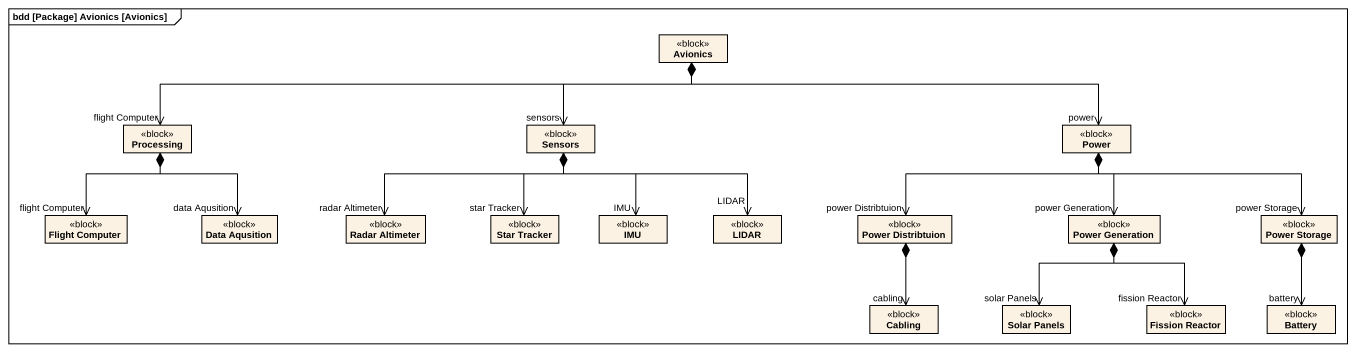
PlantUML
@startuml
mainframe bdd [Package] Avionics [Avionics]
hide circle
hide empty members
class Avionics <<block>>
class Processing <<block>>
class Sensors <<block>>
class Power <<block>>
class "Flight Computer" as Flight_Computer <<block>>
class "Data Aqusition" as Data_Aqusition <<block>>
class "Radar Altimeter" as Radar_Altimeter <<block>>
class "Star Tracker" as Star_Tracker <<block>>
class IMU <<block>>
class LIDAR <<block>>
class "Power Distribtuion" as Power_Distribtuion <<block>>
class "Power Generation" as Power_Generation <<block>>
class "Power Storage" as Power_Storage <<block>>
class Cabling <<block>>
class "Solar Panels" as Solar_Panels <<block>>
class "Fission Reactor" as Fission_Reactor <<block>>
class Battery <<block>>
Avionics *-left-> "flight Computer" Processing
Avionics *--> "sensors" Sensors
Avionics *-right-> "power" Power
Processing *--> "flight Computer" Flight_Computer
Processing *--> "data Aqusition" Data_Aqusition
Sensors *-left-> "radar Altimeter" Radar_Altimeter
Sensors *--> "star Tracker" Star_Tracker
Sensors *--> "IMU" IMU
Sensors *-right-> "LIDAR" LIDAR
Power *-left-> "power Distribtuion" Power_Distribtuion
Power *--> "power Generation" Power_Generation
Power *-right-> "power Storage" Power_Storage
Power_Distribtuion *--> "cabling" Cabling
Power_Generation *--> "solar Panels" Solar_Panels
Power_Generation *--> "fission Reactor" Fission_Reactor
Power_Storage *--> "battery" Battery
@enduml
